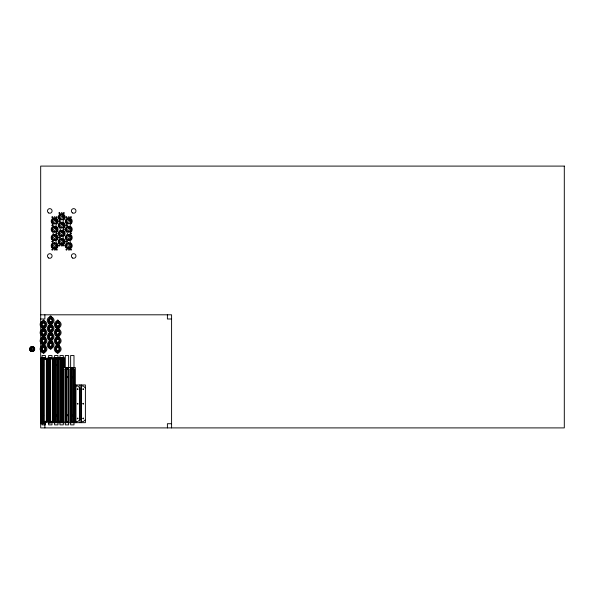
<?xml version="1.0" encoding="UTF-8"?>
<svg xmlns="http://www.w3.org/2000/svg" width="594" height="594" viewBox="0 0 594 594"><rect width="100%" height="100%" fill="white"/><g stroke="black" fill="none" stroke-linecap="round" stroke-linejoin="round"><path stroke-width="0.89" d="M40.897 358.895L46.547 358.895M46.547 421.54L40.897 421.54M31.23 348.827C30.383 347.772 31.957 347.579 32.432 347.594C33.524 347.542 33.242 348.581 33.873 349.034C33.568 351.136 29.782 350.564 31.23 348.827A1.047 1.047 0 0 0 32.403 350.029M44.053 359.095L44.35 357.425L42.657 357.425L42.657 422.98L44.35 422.98L44.053 421.309M50.653 359.095L50.95 357.425L49.257 357.425L49.257 422.98L50.95 422.98L50.653 421.309M41.944 421.309L41.647 422.98L42.449 422.98L42.746 421.309M48.537 421.309L48.24 422.98L49.042 422.98L49.339 421.309M32.559 346.517L31.868 346.517M85.402 419.691L83.309 421.621L81.215 421.621L81.215 386.011L83.309 386.011L85.402 387.941M40.682 314.805L171.592 314.805L171.592 427.903M40.682 318.993L44.877 318.993L44.877 314.805M171.592 318.993L167.397 318.993L167.397 314.805M41.209 358.783L46.235 358.783M47.81 358.783L52.836 358.783M54.403 358.783L58.175 358.783M59.742 358.783L63.513 358.783M65.088 369.26L68.852 369.26M70.426 369.26L74.198 369.26M41.209 421.621L46.235 421.621M47.81 421.621L52.836 421.621M54.403 421.621L58.175 421.621M59.742 421.621L63.513 421.621M65.088 421.621L68.852 421.621M70.426 421.621L74.198 421.621M40.682 423.715L44.877 423.715L44.877 427.903M171.592 423.715L167.397 423.715L167.397 427.903M29.886 349.948L30.272 350.334L30.012 349.977M49.339 359.095L49.042 357.425L48.24 357.425L48.537 359.095M42.746 359.095L42.449 357.425L41.647 357.425L41.944 359.095M81.423 384.964L81.423 422.668M79.952 384.964L79.952 422.668M75.869 384.964L75.869 422.668M75.349 422.668L75.349 367.56L64.531 367.56L64.531 357.737L53.252 357.737L53.252 422.668L85.402 422.668L85.402 384.964L74.406 384.964L74.406 422.668M74.302 369.364L74.302 421.517M73.255 422.668L73.255 368.213L71.176 368.213L71.176 422.668M71.978 368.213L71.978 422.668M71.874 368.213L71.874 422.668M71.28 369.26L71.28 421.621M70.634 369.401L70.634 355.539L73.99 355.539L73.99 424.873L70.634 424.873L70.634 421.176M70.322 369.364L70.322 421.517M68.963 369.364L68.963 421.517M67.916 422.668L67.916 368.213L65.837 368.213L65.837 422.668M66.639 368.213L66.535 422.668M65.941 369.26L65.941 421.621M65.295 369.401L65.295 355.539L68.644 355.539L68.644 424.873L65.295 424.873L65.295 421.176M64.984 369.364L64.984 421.517M63.617 358.895L63.617 421.517M62.57 357.737L62.57 422.668M61.301 357.737L61.301 422.668M61.189 357.737L61.189 422.668M60.603 358.783L60.603 421.621M60.499 357.737L60.499 422.668M59.957 359.236L59.957 355.539L63.306 355.539L63.306 424.873L59.957 424.873L59.957 421.176M59.638 358.895L59.638 421.517M58.279 358.895L58.279 421.517M57.232 357.737L57.232 422.668M55.955 357.737L55.955 422.668M55.851 357.737L55.851 422.668M55.153 357.737L55.153 422.668M54.611 359.236L54.611 355.539L57.967 355.539L57.967 424.873L54.611 424.873L54.611 421.176M54.299 358.895L54.299 421.517M52.94 358.895L52.94 421.517M51.997 359.236L51.997 355.539L48.641 355.539L48.663 421.621M51.997 421.176L51.997 424.873L48.641 424.873L48.641 423.025M50.631 358.783L50.631 421.621M49.361 359.318L49.361 421.094M48.56 359.318L48.56 421.094M47.698 358.895L47.698 421.517M46.339 358.895L46.339 421.517M45.396 359.236L45.396 355.539L42.048 355.539L42.048 358.308M45.396 421.176L45.396 424.873L42.048 424.873L42.048 423.025M44.038 358.783L44.038 421.621M42.063 358.783L42.063 421.621M41.959 359.318L41.959 421.094M41.105 358.895L41.105 421.517M42.159 321.347A1.589 1.589 0 0 0 43.065 320.292L43.548 319.921L44.038 320.3A1.589 1.589 0 0 0 44.929 321.361M41.528 327.287A1.589 1.589 0 0 1 41.528 329.878M41.528 335.454A1.589 1.589 0 0 1 41.528 338.045M41.528 343.629A1.589 1.589 0 0 1 41.528 346.213M42.159 352.153A1.589 1.589 0 0 1 43.065 353.207L43.548 353.579L44.038 353.2A1.589 1.589 0 0 1 44.929 352.138M45.53 346.213A1.589 1.589 0 0 1 45.53 343.629M45.53 338.045A1.589 1.589 0 0 1 45.53 335.454M45.53 329.878A1.589 1.589 0 0 1 45.53 327.287M49.235 317.263A1.589 1.589 0 0 0 50.134 316.208L50.624 315.837L51.106 316.216A1.589 1.589 0 0 0 52.005 317.278M48.597 323.203A1.589 1.589 0 0 1 48.597 325.794M48.597 331.37A1.589 1.589 0 0 1 48.597 333.962M48.597 339.538A1.589 1.589 0 0 1 48.597 342.129M49.235 348.069A1.589 1.589 0 0 1 50.134 349.124L50.624 349.495L51.106 349.116A1.589 1.589 0 0 1 52.005 348.054M52.606 342.129A1.589 1.589 0 0 1 52.606 339.538M52.606 333.962A1.589 1.589 0 0 1 52.606 331.37M52.606 325.794A1.589 1.589 0 0 1 52.606 323.203M56.304 321.347A1.589 1.589 0 0 0 57.21 320.292L57.7 319.921L58.182 320.3A1.589 1.589 0 0 0 59.081 321.361M55.673 327.287A1.589 1.589 0 0 1 55.673 329.878M55.673 335.454A1.589 1.589 0 0 1 55.673 338.045M55.673 343.629A1.589 1.589 0 0 1 55.673 346.213M56.304 352.153A1.589 1.589 0 0 1 57.21 353.207L57.7 353.579L58.182 353.2A1.589 1.589 0 0 1 59.081 352.138M59.682 346.213A1.589 1.589 0 0 1 59.682 343.629M59.682 338.045A1.589 1.589 0 0 1 59.682 335.454M59.682 329.878A1.589 1.589 0 0 1 59.682 327.287M32.952 349.747A1.047 1.047 0 0 0 32.67 348.062L31.757 348.062A1.047 1.047 0 0 0 31.356 348.403M41.758 341.075C42.865 342.731 44.669 342.604 45.062 340.808C44.632 338.899 42.508 338.959 41.766 341.045M41.758 332.907C42.865 334.563 44.669 334.437 45.062 332.64C44.632 330.732 42.508 330.791 41.766 332.87M41.758 324.74C42.842 326.41 44.743 326.247 45.025 324.465C44.609 322.475 42.56 322.646 41.766 324.703M41.758 349.242C42.865 350.898 44.669 350.772 45.062 348.975C44.632 347.067 42.508 347.126 41.766 349.213M48.834 336.991C49.955 338.573 51.589 338.602 52.198 336.746C51.619 334.778 49.651 334.897 48.834 336.954M48.834 328.824C49.985 330.398 51.522 330.435 52.235 328.593C51.589 326.618 49.666 326.715 48.834 328.786M48.834 320.656C49.933 322.245 51.656 322.252 52.168 320.396C51.633 318.391 49.592 318.584 48.834 320.656M48.834 345.159C49.955 346.74 51.589 346.77 52.198 344.914C51.619 342.953 49.651 343.065 48.834 345.129M55.903 324.74C57.091 326.336 58.531 326.321 59.333 324.532C58.516 322.557 56.861 322.639 55.91 324.703M55.903 349.242C57.091 350.839 58.531 350.824 59.333 349.034C58.502 347.022 56.883 347.126 55.91 349.213M55.903 341.075C57.091 342.671 58.531 342.656 59.333 340.867C58.502 338.855 56.883 338.959 55.91 341.045M55.903 332.907C57.091 334.504 58.531 334.489 59.333 332.699C58.502 330.687 56.883 330.784 55.91 332.87M51.856 222.55C52.925 223.938 52.51 221.087 51.856 222.55M51.856 247.052C52.948 248.418 52.532 245.582 51.856 247.052M51.856 238.885C52.925 240.273 52.51 237.429 51.856 238.885M51.856 230.717C52.925 232.106 52.51 229.254 51.856 230.717M58.925 218.466C59.935 219.854 59.794 216.981 58.925 218.466M58.925 242.968C59.935 244.357 59.794 241.483 58.925 242.968M58.925 234.801C59.935 236.189 59.794 233.316 58.925 234.801M58.925 226.633C59.935 228.022 59.794 225.148 58.925 226.633M66.001 238.885C66.877 240.31 67.033 237.459 66.001 238.885M66.001 230.717C66.877 232.143 67.033 229.291 66.001 230.717M66.001 222.55C66.877 223.975 67.033 221.117 66.001 222.55M66.001 247.052C66.847 248.492 67.033 245.641 66.001 247.052M42.924 328.527C44.194 330.709 44.416 326.403 42.924 328.527M42.924 336.694C44.194 338.877 44.416 334.571 42.924 336.694M42.924 344.862C44.194 347.045 44.416 342.738 42.924 344.862M49.993 324.443C51.188 326.641 51.515 322.408 49.993 324.443M49.993 332.61C51.188 334.808 51.515 330.576 49.993 332.61M49.993 340.778C51.188 342.983 51.515 338.743 49.993 340.778M57.069 328.527C58.249 330.724 58.665 326.433 57.069 328.527M57.069 336.694C58.249 338.892 58.665 334.6 57.069 336.694M57.069 344.862C58.249 347.059 58.665 342.768 57.069 344.862M40.897 358.234L40.897 422.141L43.11 422.46L43.11 357.952L40.897 358.234M42.879 365.028C43.889 366.654 43.919 363.469 42.879 365.028M42.879 415.295C43.748 416.973 44.03 413.751 42.879 415.295M51.916 217.077C52.873 218.503 52.807 215.615 51.916 217.077M51.916 225.245C52.873 226.67 52.807 223.782 51.916 225.245M51.916 241.58C52.873 243.013 52.807 240.117 51.916 241.58M51.916 249.747C52.836 251.173 52.859 248.337 51.916 249.71M47.49 358.234L47.49 422.141L49.71 422.46L49.71 357.952L47.49 358.234M54.21 218.451C55.049 219.936 55.175 217.033 54.21 218.451M54.21 226.618C55.049 228.103 55.175 225.2 54.21 226.618M54.21 234.786C55.049 236.271 55.175 233.368 54.21 234.786M54.21 242.953C55.049 244.438 55.175 241.535 54.21 242.953M46.547 422.141L43.83 422.46L43.83 357.952L46.547 358.264L46.547 422.141M49.473 365.028C50.483 366.639 50.542 363.491 49.473 365.028M56.512 217.077C57.455 218.503 57.395 215.674 56.512 217.077M56.512 233.412C57.455 234.838 57.395 232.009 56.512 233.412M56.512 249.747C57.306 251.21 57.603 248.396 56.519 249.71M49.473 415.295C50.393 416.958 50.557 413.78 49.473 415.295M58.984 212.994C59.994 214.389 59.794 211.575 58.984 212.994M58.984 221.161C59.994 222.564 59.794 219.743 58.984 221.161M58.984 237.496C59.994 238.899 59.794 236.078 58.984 237.496M58.984 245.664C59.994 247.067 59.794 244.245 58.984 245.664M61.286 214.367C62.259 215.771 62.162 212.927 61.286 214.367M61.286 222.535C62.259 223.938 62.162 221.094 61.286 222.535M61.286 230.702C62.259 232.113 62.162 229.262 61.286 230.702M61.286 238.87C62.259 240.28 62.162 237.429 61.286 238.87M53.148 422.141L50.423 422.46L50.423 357.952L53.148 358.264L53.148 422.141M56.074 365.028C57.069 366.632 57.15 363.498 56.074 365.028M63.588 212.994C64.531 214.427 64.456 211.568 63.588 212.994M63.588 229.329C64.531 230.769 64.456 227.903 63.588 229.329M63.588 245.664C64.531 247.104 64.456 244.238 63.588 245.664M56.074 415.295C57.031 416.943 57.15 413.736 56.074 415.295M66.06 217.077C67.1 218.473 66.795 215.629 66.06 217.077M66.06 225.245C67.1 226.641 66.795 223.797 66.06 225.245M66.06 241.58C67.1 242.976 66.795 240.132 66.06 241.58M66.06 249.747C66.996 251.165 66.996 248.344 66.068 249.71M61.412 365.028C62.415 366.669 62.392 363.469 61.412 365.028M68.362 218.451C69.409 219.854 69.075 217.003 68.362 218.451M68.362 226.618C69.409 228.022 69.075 225.171 68.362 226.618M68.362 234.786C69.409 236.189 69.075 233.338 68.362 234.786M68.362 242.953C69.409 244.364 69.075 241.506 68.362 242.953M61.412 415.295C62.355 416.943 62.519 413.728 61.412 415.295M70.664 217.077C71.622 218.503 71.555 215.615 70.664 217.077M70.664 233.412C71.622 234.838 71.555 231.95 70.664 233.412M70.664 249.747C71.584 251.173 71.607 248.337 70.664 249.71M66.751 377.175C67.842 378.764 67.701 375.601 66.751 377.175M66.751 415.295C67.568 416.973 68.035 413.751 66.751 415.295M72.097 377.175C72.869 378.853 73.389 375.698 72.097 377.175M72.097 415.295C72.921 416.966 73.359 413.766 72.097 415.295M77.317 389.115C78.208 390.652 78.326 387.652 77.317 389.115M77.317 403.779C78.185 405.271 78.334 402.472 77.331 403.697M77.317 418.436C78.185 419.936 78.334 417.129 77.331 418.354M82.87 389.115C83.873 390.644 83.695 387.607 82.87 389.115M82.87 403.779C83.895 405.242 83.739 402.376 82.885 403.697M82.87 418.436C83.895 419.899 83.739 417.04 82.885 418.354M56.571 222.512C57.447 223.953 57.507 221.22 56.593 222.431M56.571 230.68C57.447 232.12 57.507 229.388 56.593 230.598M56.571 238.847C57.447 240.288 57.507 237.555 56.593 238.766M56.571 247.015C57.529 248.433 57.388 245.723 56.593 246.933M63.647 218.429C64.486 219.884 64.635 217.114 63.669 218.347M63.647 226.596C64.486 228.051 64.635 225.282 63.669 226.514M63.647 234.764C64.486 236.219 64.635 233.457 63.669 234.682M63.647 242.931C64.486 244.386 64.635 241.624 63.669 242.849M70.723 222.512C71.495 223.975 71.733 221.287 70.738 222.431M70.723 230.68C71.495 232.143 71.733 229.455 70.738 230.598M70.723 238.847C71.495 240.31 71.733 237.622 70.738 238.766M70.723 247.015C71.384 248.5 71.881 245.812 70.738 246.933M55.138 249.911L54.188 249.985A1.589 1.589 0 0 0 53.26 248.864A3.438 3.438 0 0 1 52.628 242.924A1.589 1.589 0 0 0 52.628 240.34A3.438 3.438 0 0 1 52.628 234.756A1.589 1.589 0 0 0 52.628 232.172A3.438 3.438 0 0 1 52.628 226.589A1.589 1.589 0 0 0 52.628 223.997A3.438 3.438 0 0 1 53.26 218.057A1.589 1.589 0 0 0 54.165 217.01L54.655 216.632L55.138 217.01A1.589 1.589 0 0 0 56.029 218.072A3.438 3.438 0 0 1 56.63 223.997A1.589 1.589 0 0 0 56.63 226.589A3.438 3.438 0 0 1 56.63 232.172A1.589 1.589 0 0 0 56.63 234.756A3.438 3.438 0 0 1 56.63 240.34A1.589 1.589 0 0 0 56.63 242.924A3.438 3.438 0 0 1 56.029 248.849A1.589 1.589 0 0 0 55.138 249.911L55.131 249.948M62.214 245.827L61.264 245.901A1.589 1.589 0 0 0 60.336 244.78A3.438 3.438 0 0 1 59.704 238.84A1.589 1.589 0 0 0 59.704 236.256A3.438 3.438 0 0 1 59.704 230.672A1.589 1.589 0 0 0 59.704 228.081A3.438 3.438 0 0 1 59.704 222.505A1.589 1.589 0 0 0 59.704 219.914A3.438 3.438 0 0 1 60.336 213.974A1.589 1.589 0 0 0 61.241 212.927L61.724 212.548L62.214 212.927A1.589 1.589 0 0 0 63.105 213.989A3.438 3.438 0 0 1 63.707 219.914A1.589 1.589 0 0 0 63.707 222.505A3.438 3.438 0 0 1 63.707 228.081A1.589 1.589 0 0 0 63.707 230.672A3.438 3.438 0 0 1 63.707 236.256A1.589 1.589 0 0 0 63.707 238.84A3.438 3.438 0 0 1 63.105 244.765A1.589 1.589 0 0 0 62.214 245.827L62.199 245.864M69.283 249.911L68.34 249.985A1.589 1.589 0 0 0 67.412 248.864A3.438 3.438 0 0 1 66.773 242.924A1.589 1.589 0 0 0 66.773 240.34A3.438 3.438 0 0 1 66.773 234.756A1.589 1.589 0 0 0 66.773 232.172A3.438 3.438 0 0 1 66.773 226.589A1.589 1.589 0 0 0 66.773 223.997A3.438 3.438 0 0 1 67.412 218.057A1.589 1.589 0 0 0 68.31 217.01L68.8 216.632L69.283 217.01A1.589 1.589 0 0 0 70.181 218.072A3.438 3.438 0 0 1 70.783 223.997A1.589 1.589 0 0 0 70.783 226.589A3.438 3.438 0 0 1 70.783 232.172A1.589 1.589 0 0 0 70.783 234.756A3.438 3.438 0 0 1 70.783 240.34A1.589 1.589 0 0 0 70.783 242.924A3.438 3.438 0 0 1 70.181 248.849A1.589 1.589 0 0 0 69.283 249.911M79.848 419.691L77.755 421.621L75.661 421.621L75.661 386.011L77.755 386.011L79.848 387.941L79.848 419.691M564.3 166.097L40.682 166.097L40.682 427.903L564.3 427.903L564.3 166.097M62.162 216.186L61.249 216.186A1.047 1.047 0 0 0 60.885 217.783A1.047 1.047 0 0 0 62.526 217.783A1.047 1.047 0 0 0 62.162 216.186M55.086 220.27L54.173 220.27A1.047 1.047 0 0 0 53.809 221.866A1.047 1.047 0 0 0 55.45 221.866A1.047 1.047 0 0 0 55.086 220.27M69.238 220.27L68.325 220.27A1.047 1.047 0 0 0 67.961 221.866A1.047 1.047 0 0 0 69.595 221.866A1.047 1.047 0 0 0 69.238 220.27M62.162 224.354L61.249 224.354A1.047 1.047 0 0 0 60.885 225.95A1.047 1.047 0 0 0 62.526 225.95A1.047 1.047 0 0 0 62.162 224.354M55.086 228.438L54.173 228.438A1.047 1.047 0 0 0 53.809 230.034A1.047 1.047 0 0 0 55.45 230.034A1.047 1.047 0 0 0 55.086 228.438M69.238 228.438L68.325 228.438A1.047 1.047 0 0 0 67.961 230.034A1.047 1.047 0 0 0 69.595 230.034A1.047 1.047 0 0 0 69.238 228.438M62.162 232.521L61.249 232.521A1.047 1.047 0 0 0 60.885 234.118A1.047 1.047 0 0 0 62.526 234.118A1.047 1.047 0 0 0 62.162 232.521M55.086 236.605L54.173 236.605A1.047 1.047 0 0 0 53.809 238.201A1.047 1.047 0 0 0 55.45 238.201A1.047 1.047 0 0 0 55.086 236.605M69.238 236.605L68.325 236.605A1.047 1.047 0 0 0 67.961 238.201A1.047 1.047 0 0 0 69.595 238.201A1.047 1.047 0 0 0 69.238 236.605M62.162 240.689L61.249 240.689A1.047 1.047 0 0 0 60.885 242.285A1.047 1.047 0 0 0 62.526 242.285A1.047 1.047 0 0 0 62.162 240.689M55.086 244.773L54.173 244.773A1.047 1.047 0 0 0 53.809 246.369A1.047 1.047 0 0 0 55.45 246.369A1.047 1.047 0 0 0 55.086 244.773M69.238 244.773L68.325 244.773A1.047 1.047 0 0 0 67.961 246.369A1.047 1.047 0 0 0 69.595 246.369A1.047 1.047 0 0 0 69.238 244.773M42.144 334.637A2.406 2.406 0 0 0 45.924 332.885A2.406 2.406 0 0 0 42.516 330.479A2.406 2.406 0 0 0 42.144 334.637M42.605 334.266A1.841 1.841 0 0 0 45.374 332.67A1.841 1.841 0 0 0 42.605 331.073A1.841 1.841 0 0 0 42.605 334.266M42.144 326.47A2.406 2.406 0 0 0 45.924 324.718A2.406 2.406 0 0 0 42.516 322.312A2.406 2.406 0 0 0 42.144 326.47M42.605 326.091A1.841 1.841 0 0 0 45.374 324.495A1.841 1.841 0 0 0 42.605 322.898A1.841 1.841 0 0 0 42.605 326.091M42.605 342.434A1.841 1.841 0 0 0 45.374 340.837A1.841 1.841 0 0 0 42.605 339.241A1.841 1.841 0 0 0 42.605 342.434M42.144 342.805A2.406 2.406 0 0 0 45.924 341.053A2.406 2.406 0 0 0 42.516 338.647A2.406 2.406 0 0 0 42.144 342.805M42.464 350.512A1.841 1.841 0 0 0 45.367 349.168A1.841 1.841 0 0 0 42.753 347.334A1.841 1.841 0 0 0 42.464 350.512M42.144 350.972A2.406 2.406 0 0 0 45.924 349.22A2.406 2.406 0 0 0 42.516 346.814A2.406 2.406 0 0 0 42.144 350.972M49.213 346.889A2.406 2.406 0 0 0 53 345.136A2.406 2.406 0 0 0 49.592 342.731A2.406 2.406 0 0 0 49.213 346.889M49.54 346.428A1.841 1.841 0 0 0 52.435 345.084A1.841 1.841 0 0 0 49.829 343.243A1.841 1.841 0 0 0 49.54 346.428M49.213 338.721A2.406 2.406 0 0 0 53 336.969A2.406 2.406 0 0 0 49.592 334.563A2.406 2.406 0 0 0 49.213 338.721M49.54 338.261A1.841 1.841 0 0 0 52.435 336.917A1.841 1.841 0 0 0 49.829 335.075A1.841 1.841 0 0 0 49.54 338.261M49.681 322.007A1.841 1.841 0 0 0 52.443 320.411A1.841 1.841 0 0 0 49.681 318.815A1.841 1.841 0 0 0 49.681 322.007M49.213 322.386A2.406 2.406 0 0 0 53 320.634A2.406 2.406 0 0 0 49.592 318.228A2.406 2.406 0 0 0 49.213 322.386M49.54 330.086A1.841 1.841 0 0 0 52.435 328.749A1.841 1.841 0 0 0 49.829 326.908A1.841 1.841 0 0 0 49.54 330.086M49.213 330.554A2.406 2.406 0 0 0 53 328.801A2.406 2.406 0 0 0 49.592 326.396A2.406 2.406 0 0 0 49.213 330.554M56.289 334.637A2.406 2.406 0 0 0 60.076 332.885A2.406 2.406 0 0 0 56.668 330.479A2.406 2.406 0 0 0 56.289 334.637M56.616 334.17A1.841 1.841 0 0 0 59.511 332.833A1.841 1.841 0 0 0 56.905 330.992A1.841 1.841 0 0 0 56.616 334.17M56.289 326.47A2.406 2.406 0 0 0 60.076 324.718A2.406 2.406 0 0 0 56.668 322.312A2.406 2.406 0 0 0 56.289 326.47M56.616 326.002A1.841 1.841 0 0 0 59.511 324.666A1.841 1.841 0 0 0 56.905 322.824A1.841 1.841 0 0 0 56.616 326.002M56.616 342.344A1.841 1.841 0 0 0 59.511 341.001A1.841 1.841 0 0 0 56.905 339.159A1.841 1.841 0 0 0 56.616 342.344M56.289 342.805A2.406 2.406 0 0 0 60.076 341.053A2.406 2.406 0 0 0 56.668 338.647A2.406 2.406 0 0 0 56.289 342.805M56.616 350.512A1.841 1.841 0 0 0 59.511 349.168A1.841 1.841 0 0 0 56.905 347.334A1.841 1.841 0 0 0 56.616 350.512M56.289 350.972A2.406 2.406 0 0 0 60.076 349.22A2.406 2.406 0 0 0 56.668 346.814A2.406 2.406 0 0 0 56.289 350.972M55.881 351.93A3.438 3.438 0 0 0 61.108 349.094A3.438 3.438 0 0 0 56.036 345.983A3.438 3.438 0 0 0 55.881 351.93M41.595 343.674A3.438 3.438 0 0 0 46.956 341.082A3.438 3.438 0 0 0 42.033 337.741A3.438 3.438 0 0 0 41.595 343.674M55.814 327.383A3.438 3.438 0 0 0 61.108 324.666A3.438 3.438 0 0 0 56.103 321.443A3.438 3.438 0 0 0 55.814 327.383M41.736 351.93A3.438 3.438 0 0 0 46.963 349.094A3.438 3.438 0 0 0 41.892 345.983A3.438 3.438 0 0 0 41.736 351.93M55.747 343.674A3.438 3.438 0 0 0 61.1 341.082A3.438 3.438 0 0 0 56.178 337.741A3.438 3.438 0 0 0 55.747 343.674M41.669 327.383A3.438 3.438 0 0 0 46.956 324.666A3.438 3.438 0 0 0 41.959 321.443A3.438 3.438 0 0 0 41.669 327.383M48.805 347.846A3.438 3.438 0 0 0 54.039 345.01A3.438 3.438 0 0 0 48.96 341.899A3.438 3.438 0 0 0 48.805 347.846M48.745 323.299A3.438 3.438 0 0 0 54.032 320.582A3.438 3.438 0 0 0 49.035 317.359A3.438 3.438 0 0 0 48.745 323.299M48.671 331.422A3.438 3.438 0 0 0 54.024 328.831A3.438 3.438 0 0 0 49.109 325.49A3.438 3.438 0 0 0 48.671 331.422M55.747 335.506A3.438 3.438 0 0 0 61.1 332.915A3.438 3.438 0 0 0 56.178 329.573A3.438 3.438 0 0 0 55.747 335.506M41.595 335.506A3.438 3.438 0 0 0 46.956 332.915A3.438 3.438 0 0 0 42.033 329.573A3.438 3.438 0 0 0 41.595 335.506M48.671 339.59A3.438 3.438 0 0 0 54.024 336.998A3.438 3.438 0 0 0 49.109 333.657A3.438 3.438 0 0 0 48.671 339.59M48.634 212.927A2.302 2.302 0 0 0 52.086 210.929A2.302 2.302 0 0 0 48.634 208.932A2.302 2.302 0 0 0 48.634 212.927M72.52 212.927A2.302 2.302 0 0 0 75.973 210.929A2.302 2.302 0 0 0 72.52 208.932A2.302 2.302 0 0 0 72.52 212.927M72.52 257.989A2.302 2.302 0 0 0 75.973 255.992A2.302 2.302 0 0 0 72.52 254.002A2.302 2.302 0 0 0 72.52 257.989M48.634 257.989A2.302 2.302 0 0 0 52.086 255.992A2.302 2.302 0 0 0 48.634 254.002A2.302 2.302 0 0 0 48.634 257.989M53.237 247.691A2.421 2.421 0 0 0 57.039 245.931A2.421 2.421 0 0 0 53.616 243.518A2.421 2.421 0 0 0 53.237 247.691M53.423 239.642A2.421 2.421 0 0 0 57.046 237.548A2.421 2.421 0 0 0 53.423 235.454A2.421 2.421 0 0 0 53.423 239.642M53.237 223.188A2.421 2.421 0 0 0 57.039 221.428A2.421 2.421 0 0 0 53.616 219.015A2.421 2.421 0 0 0 53.237 223.188M53.237 231.356A2.421 2.421 0 0 0 57.039 229.596A2.421 2.421 0 0 0 53.616 227.183A2.421 2.421 0 0 0 53.237 231.356M67.568 247.809A2.421 2.421 0 0 0 71.198 245.716A2.421 2.421 0 0 0 67.568 243.622A2.421 2.421 0 0 0 67.568 247.809M67.382 239.523A2.421 2.421 0 0 0 71.191 237.763A2.421 2.421 0 0 0 67.761 235.35A2.421 2.421 0 0 0 67.382 239.523M67.382 223.188A2.421 2.421 0 0 0 71.191 221.428A2.421 2.421 0 0 0 67.761 219.015A2.421 2.421 0 0 0 67.382 223.188M67.382 231.356A2.421 2.421 0 0 0 71.191 229.596A2.421 2.421 0 0 0 67.761 227.183A2.421 2.421 0 0 0 67.382 231.356M60.491 227.391A2.421 2.421 0 0 0 64.122 225.297A2.421 2.421 0 0 0 60.491 223.196A2.421 2.421 0 0 0 60.491 227.391M60.313 219.104A2.421 2.421 0 0 0 64.115 217.345A2.421 2.421 0 0 0 60.685 214.931A2.421 2.421 0 0 0 60.313 219.104M60.313 235.439A2.421 2.421 0 0 0 64.115 233.68A2.421 2.421 0 0 0 60.685 231.266A2.421 2.421 0 0 0 60.313 235.439M60.313 243.607A2.421 2.421 0 0 0 64.115 241.847A2.421 2.421 0 0 0 60.685 239.434A2.421 2.421 0 0 0 60.313 243.607M60.254 227.346A2.51 2.51 0 0 0 64.204 225.52A2.51 2.51 0 0 0 60.647 223.01A2.51 2.51 0 0 0 60.254 227.346A2.621 2.621 0 0 0 64.308 225.527A2.621 2.621 0 0 0 60.603 222.921A2.621 2.621 0 0 0 60.194 227.435M53.185 231.43A2.51 2.51 0 0 0 57.135 229.603A2.51 2.51 0 0 0 53.571 227.094A2.51 2.51 0 0 0 53.185 231.43M53.185 223.262A2.51 2.51 0 0 0 57.135 221.436A2.51 2.51 0 0 0 53.571 218.926A2.51 2.51 0 0 0 53.185 223.262M67.33 231.43A2.51 2.51 0 0 0 71.28 229.603A2.51 2.51 0 0 0 67.723 227.094A2.51 2.51 0 0 0 67.33 231.43A2.621 2.621 0 0 0 71.384 229.611A2.621 2.621 0 0 0 67.679 227.005A2.621 2.621 0 0 0 67.27 231.519M67.33 239.605A2.51 2.51 0 0 0 71.28 237.771A2.51 2.51 0 0 0 67.723 235.269A2.51 2.51 0 0 0 67.33 239.605A2.621 2.621 0 0 0 71.384 237.778A2.621 2.621 0 0 0 67.679 235.172A2.621 2.621 0 0 0 67.27 239.686M67.33 247.772A2.51 2.51 0 0 0 71.28 245.938A2.51 2.51 0 0 0 67.723 243.436A2.51 2.51 0 0 0 67.33 247.772A2.621 2.621 0 0 0 71.384 245.953A2.621 2.621 0 0 0 67.679 243.34A2.621 2.621 0 0 0 67.27 247.854M53.185 239.605A2.51 2.51 0 0 0 57.135 237.771A2.51 2.51 0 0 0 53.571 235.269A2.51 2.51 0 0 0 53.185 239.605M53.185 247.772A2.51 2.51 0 0 0 57.135 245.938A2.51 2.51 0 0 0 53.571 243.436A2.51 2.51 0 0 0 53.185 247.772M67.33 223.262A2.51 2.51 0 0 0 71.28 221.436A2.51 2.51 0 0 0 67.723 218.926A2.51 2.51 0 0 0 67.33 223.262A2.621 2.621 0 0 0 71.384 221.443A2.621 2.621 0 0 0 67.679 218.837A2.621 2.621 0 0 0 67.27 223.351M60.447 219.305A2.51 2.51 0 0 0 64.219 217.122A2.51 2.51 0 0 0 60.447 214.946A2.51 2.51 0 0 0 60.447 219.305M60.447 235.64A2.51 2.51 0 0 0 64.219 233.464A2.51 2.51 0 0 0 60.447 231.289A2.51 2.51 0 0 0 60.447 235.64M60.254 243.689A2.51 2.51 0 0 0 64.204 241.855A2.51 2.51 0 0 0 60.647 239.352A2.51 2.51 0 0 0 60.254 243.689A2.621 2.621 0 0 0 64.308 241.869A2.621 2.621 0 0 0 60.603 239.256A2.621 2.621 0 0 0 60.194 243.77M53.126 223.351A2.621 2.621 0 0 0 57.239 221.443A2.621 2.621 0 0 0 53.527 218.837A2.621 2.621 0 0 0 53.126 223.351M53.126 247.854A2.621 2.621 0 0 0 57.239 245.953A2.621 2.621 0 0 0 53.527 243.34A2.621 2.621 0 0 0 53.126 247.854M53.126 231.519A2.621 2.621 0 0 0 57.239 229.611A2.621 2.621 0 0 0 53.527 227.005A2.621 2.621 0 0 0 53.126 231.519M53.319 239.813A2.621 2.621 0 0 0 57.247 237.548A2.621 2.621 0 0 0 53.319 235.276A2.621 2.621 0 0 0 53.319 239.813M60.194 219.268A2.621 2.621 0 0 0 64.308 217.359A2.621 2.621 0 0 0 60.603 214.753A2.621 2.621 0 0 0 60.194 219.268M60.194 235.603A2.621 2.621 0 0 0 64.308 233.694A2.621 2.621 0 0 0 60.603 231.088A2.621 2.621 0 0 0 60.194 235.603M31.007 351.091A2.406 2.406 0 0 0 34.623 349.005A2.406 2.406 0 0 0 31.007 346.918A2.406 2.406 0 0 0 31.007 351.091M31.022 350.854A2.198 2.198 0 0 0 34.407 349.109A2.198 2.198 0 0 0 31.207 347.052A2.198 2.198 0 0 0 31.022 350.854M30.955 351.18A2.51 2.51 0 0 0 34.727 349.005A2.51 2.51 0 0 0 30.955 346.829A2.51 2.51 0 0 0 30.955 351.18"/></g></svg>
